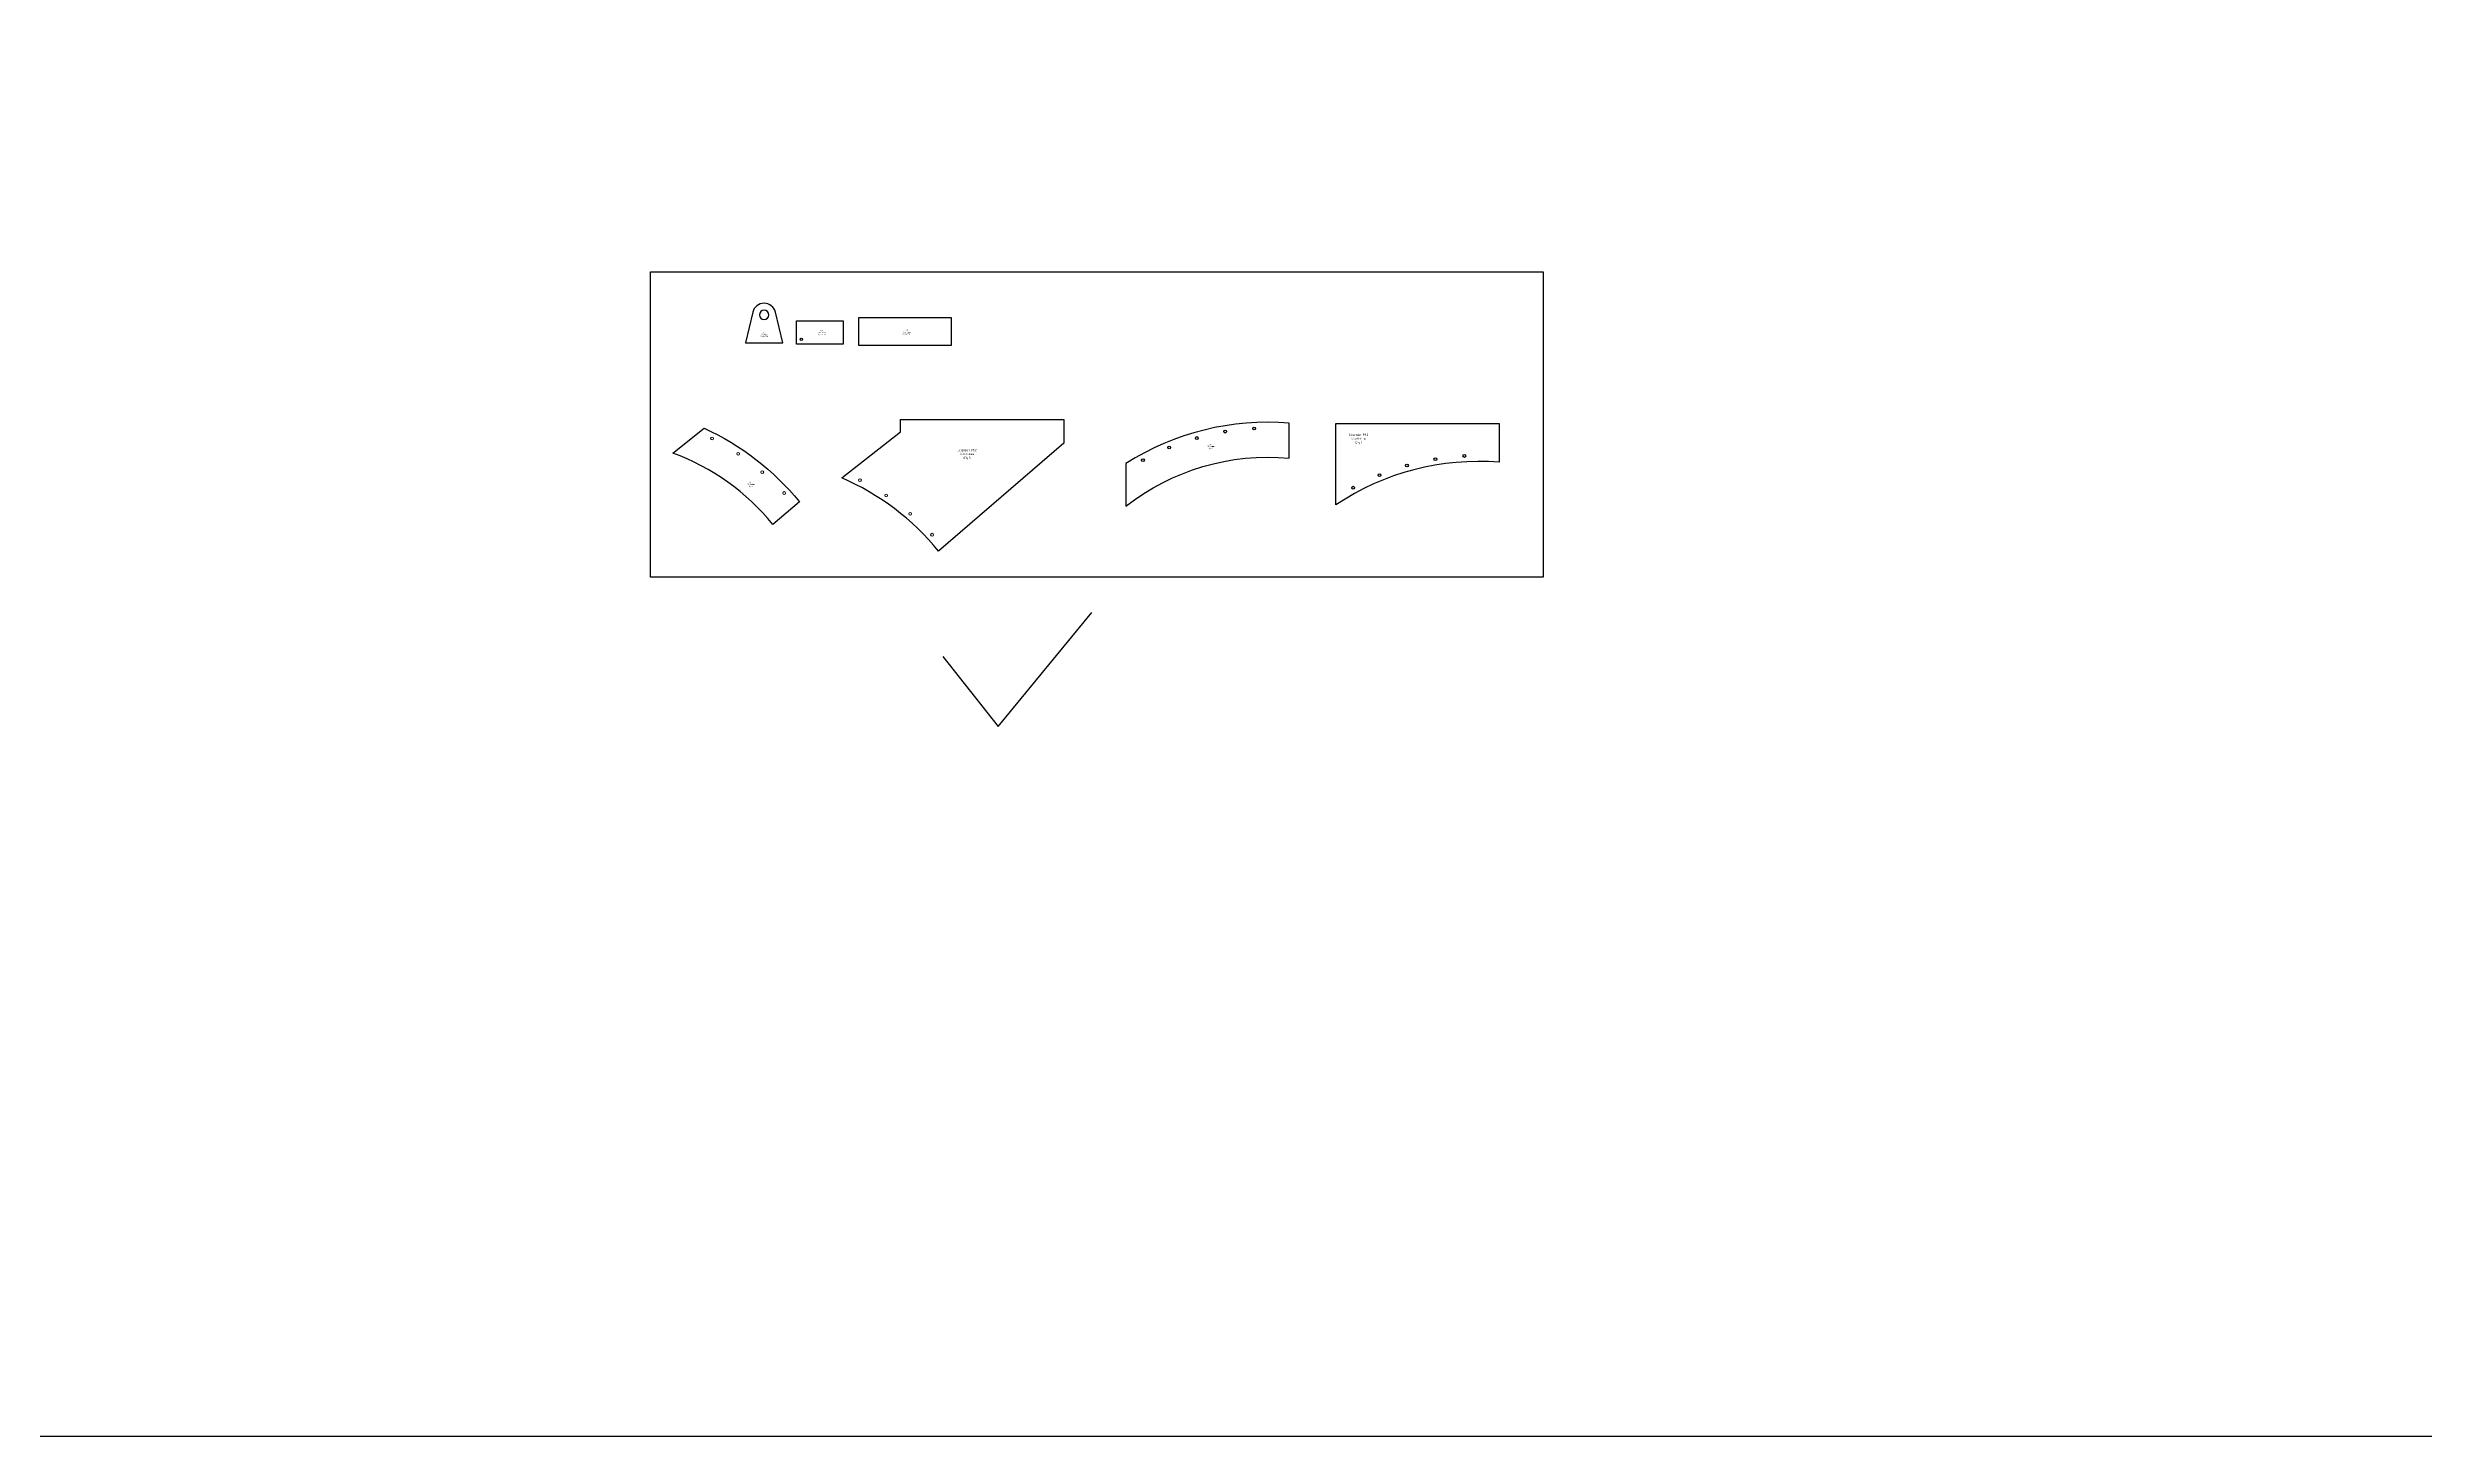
# Model space of a CAD drawing. Header units: millimetres. Extents: x -46397 to 283259, y -8690 to 23983.
# Drawn here: x 84974 to 95163, y -8690 to -2734 of the extents above; entities that cross this region are included whole.
import ezdxf

# ---------------------------------------------------------------- set-up
doc = ezdxf.new("R2010")
doc.units = ezdxf.units.MM
doc.layers.add('DUONGCHINH', color=7, linetype='Continuous', lineweight=25)
doc.layers.add('ĐƯỜNG ĐẬM', color=255, linetype='Continuous', lineweight=25)
doc.styles.get("Standard").update_dxf_attribs({"font": 'isocp.shx', "width": 0.8})

msp = doc.modelspace()

# ---------------------------------------------------------------- linework, layer by layer
at = {"extrusion": (0, 1, 0)}
for p, q in [((87653.87, -4472.64, -1.5), (87788.2, -4365.79, -1.5)), ((88197.11, -4681.7, -1.5), (88083.46, -4779.7, -1.5))]:
    msp.add_line(p, q, dxfattribs=at)
for p, q in [((89048.56, -5645.12), (89450.83, -5155.94)), ((88811.08, -5344.83), (89048.56, -5645.12))]:
    msp.add_line(p, q)
for points in [[(-5297.58, 11840.68), (283258.8, 11840.68), (283258.8, -8689.89), (-5297.58, -8689.89)], [(87558.5, -3695.64), (91385.18, -3695.64), (91385.18, -5005.13), (87558.5, -5005.13)]]:
    msp.add_lwpolyline(points, close=True)
at = {"elevation": -1.5}
for points in [[(88083.46, -4779.7, 0.13580401), (87653.87, -4472.64), (87788.2, -4365.79, -0.11481133), (88197.11, -4681.7)], [(88793.26, -4893.03, 0.12106504), (88378.08, -4579.56), (88630.14, -4382.07), (88630.14, -4329.07), (89330.14, -4329.08), (89330.14, -4430.07)]]:
    msp.add_lwpolyline(points, format="xyb", close=True, dxfattribs=at)
msp.add_lwpolyline([(90296.15, -4344.09, 0.16234121), (89596.05, -4517.53), (89596.05, -4700.87, -0.19103111), (90296.15, -4494.63)], format="xyb", close=True)
msp.add_lwpolyline([(91196.95, -4512.39, 0.17081293), (90496.85, -4695.41), (90496.85, -4346.39), (91196.95, -4346.39), (91196.95, -4512.39)], format="xyb", dxfattribs=at)
at = {"color": 7, "lineweight": 0, "ltscale": 10, "extrusion": (0, 0, -1)}
for centre in [(-87822.41, -4410.15, 1.5), (-87934.32, -4476.01, 1.5), (-88037.79, -4554.4, 1.5), (-88456.44, -4588.81, 1.5), (-88131.41, -4644.26, 1.5), (-88568.35, -4654.67, 1.5), (-88671.82, -4733.07, 1.5), (-88765.45, -4822.93, 1.5)]:
    msp.add_circle(centre, 6, dxfattribs=at)
at = {"layer": 'DUONGCHINH'}
msp.add_lwpolyline([(88847.21, -3891.67), (88847.21, -4011.67), (88451.21, -4011.67), (88451.21, -3891.67)], close=True, dxfattribs=at)
for centre in [(90022.1, -4380.83), (90146.28, -4367.14), (89782.2, -4449.28), (89900.23, -4408.32), (91047.08, -4485.28, -1.5), (89669.49, -4503.18), (90683, -4567.42, -1.5), (90801.03, -4526.46, -1.5), (90922.9, -4498.97, -1.5), (90570.29, -4621.32, -1.5)]:
    msp.add_circle(centre, 6, dxfattribs=at)
at = {"layer": 'ĐƯỜNG ĐẬM', "ltscale": 100, "elevation": 0.52}
msp.add_lwpolyline([(87996.76, -3868.78), (87965.38, -4000.38), (88125.34, -4000.38), (88094.04, -3868.8, 0.78978592)], format="xyb", close=True, dxfattribs=at)
at = {"layer": 'ĐƯỜNG ĐẬM', "ltscale": 100}
msp.add_lwpolyline([(88184.57, -3905.43), (88384.57, -3905.43), (88384.57, -4005.43), (88184.57, -4005.43)], close=True, dxfattribs=at)
at = {"layer": 'ĐƯỜNG ĐẬM', "ltscale": 100, "extrusion": (1.22465e-16, 0, -1)}
msp.add_circle((-88045.39, -3880.38, -0.52), 20, dxfattribs=at)
at = {"layer": 'ĐƯỜNG ĐẬM', "ltscale": 100}
msp.add_circle((88204.57, -3985.43), 5, dxfattribs=at)

# ---------------------------------------------------------------- texts
at = {"color": 3, "attachment_point": 1}
for s, width, gutter_width, insert, char_height in [("\\A1;\\pxqc;P5.2\\PA36-16mm\\PQ'ty:2-SC:3/1", 39.05, 12.5, (88027.98, -3953.11), 5), ("\\A1;\\pxqc;P5.1\\PSS400-10mm\\PQ'ty:2-SC:3/1", 39.05, 12.5, (88273.52, -3945.17), 5), ("\\A1;\\pxqc;P10\\PSS400-4mm\\PQ'ty:1-SC:3/1", 38.05, 12.5, (88637.46, -3943.25), 5), ("\\A1;\\pxqc;Expansion P8.2\\PSS400-6mm\\PQ'ty:3", 87.2256, 37.5, (88871.34, -4455.11), 10), ("\\A1;\\pxqc;P9.1\\PSS400-6mm\\PQ'ty:2", 34.4812, 37.5, (89942.63, -4433.29), 5), ("\\A1;\\pxqc;Expansion P9.2\\PSS400-6mm\\PQ'ty:2", 87.2605, 37.5, (90550.43, -4389.45), 10), ("\\A1;\\pxqc;P8.1\\PSS400-6mm\\PQ'ty:3", 34.4812, 37.5, (87970.96, -4596.08), 5)]:
    msp.add_mtext_dynamic_manual_height_columns(s, width=width, gutter_width=gutter_width, heights=[0], dxfattribs=dict(at, insert=insert, char_height=char_height))

doc.saveas('drawing.dxf')
